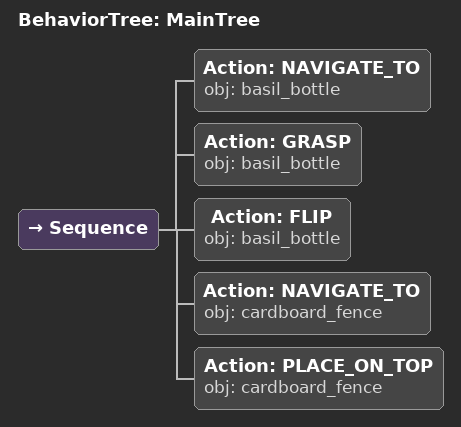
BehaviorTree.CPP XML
<root main_tree_to_execute="MainTree">
  <BehaviorTree ID="MainTree">
    <Sequence>
      <!-- Navigate to basil_bottle -->
      <Action ID="NAVIGATE_TO" obj="basil_bottle"/>
      <!-- Grasp basil_bottle -->
      <Action ID="GRASP" obj="basil_bottle"/>
      <!-- Flip basil_bottle upright -->
      <Action ID="FLIP" obj="basil_bottle"/>
      <!-- Navigate to cardboard_fence -->
      <Action ID="NAVIGATE_TO" obj="cardboard_fence"/>
      <!-- Place on cardboard_fence (upright against the fence on the tray) -->
      <Action ID="PLACE_ON_TOP" obj="cardboard_fence"/>
    </Sequence>
  </BehaviorTree>
</root>
